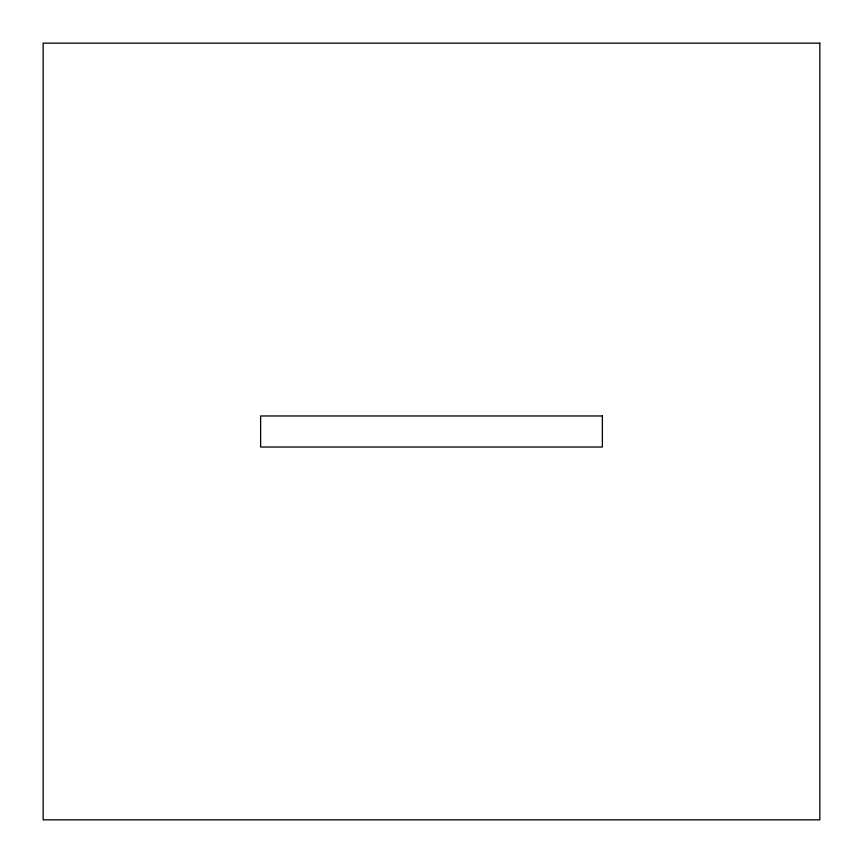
<?xml version="1.0" encoding="UTF-8"?>
<svg xmlns="http://www.w3.org/2000/svg" width="863" height="863" viewBox="0 0 863 863"><rect width="100%" height="100%" fill="white"/><g stroke="black" fill="none" stroke-linecap="round" stroke-linejoin="round"><path stroke-width="1.29" d="M819.85 43.15L43.15 43.15L43.15 819.85L819.85 819.85L819.85 43.15M602.374 415.966L260.626 415.966L260.626 447.034L602.374 447.034L602.374 415.966"/></g></svg>
